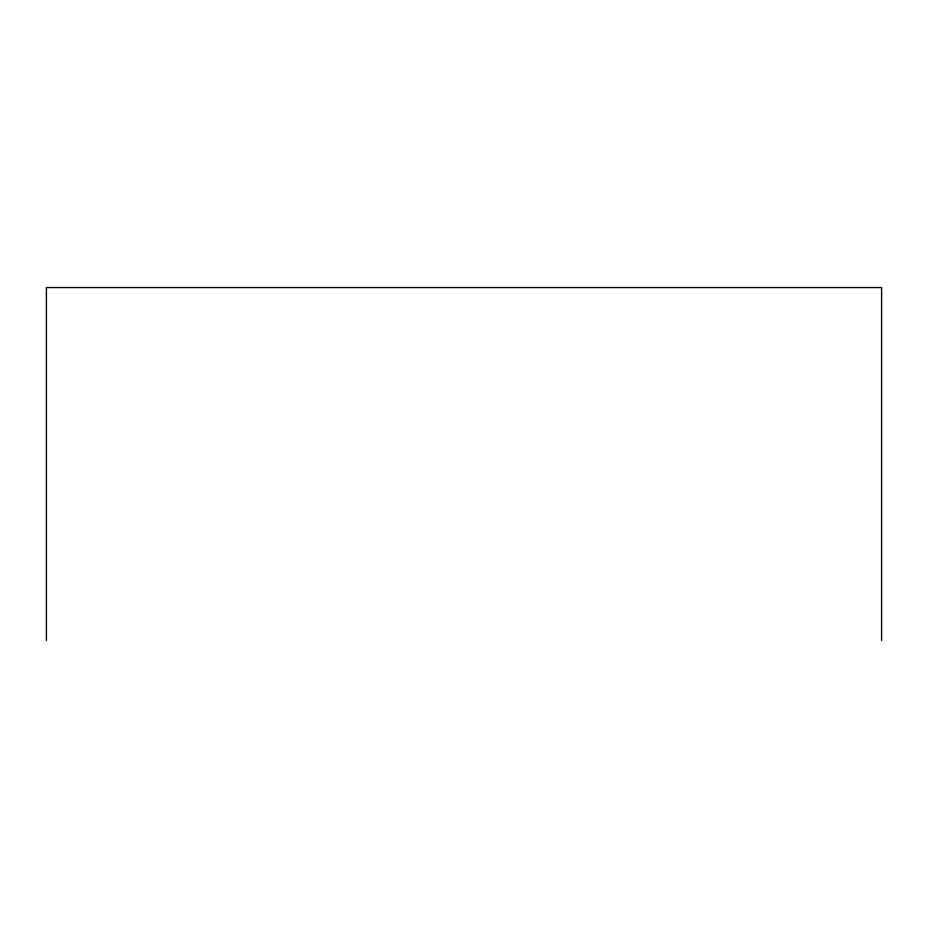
<?xml version="1.0" encoding="UTF-8"?>
<svg xmlns="http://www.w3.org/2000/svg" width="928" height="928" viewBox="0 0 928 928"><rect width="100%" height="100%" fill="white"/><g stroke="black" fill="none" stroke-linecap="round" stroke-linejoin="round"><path stroke-width="1.39" d="M881.6 640.448L881.6 287.552L46.4 287.552L46.4 640.448"/></g></svg>
